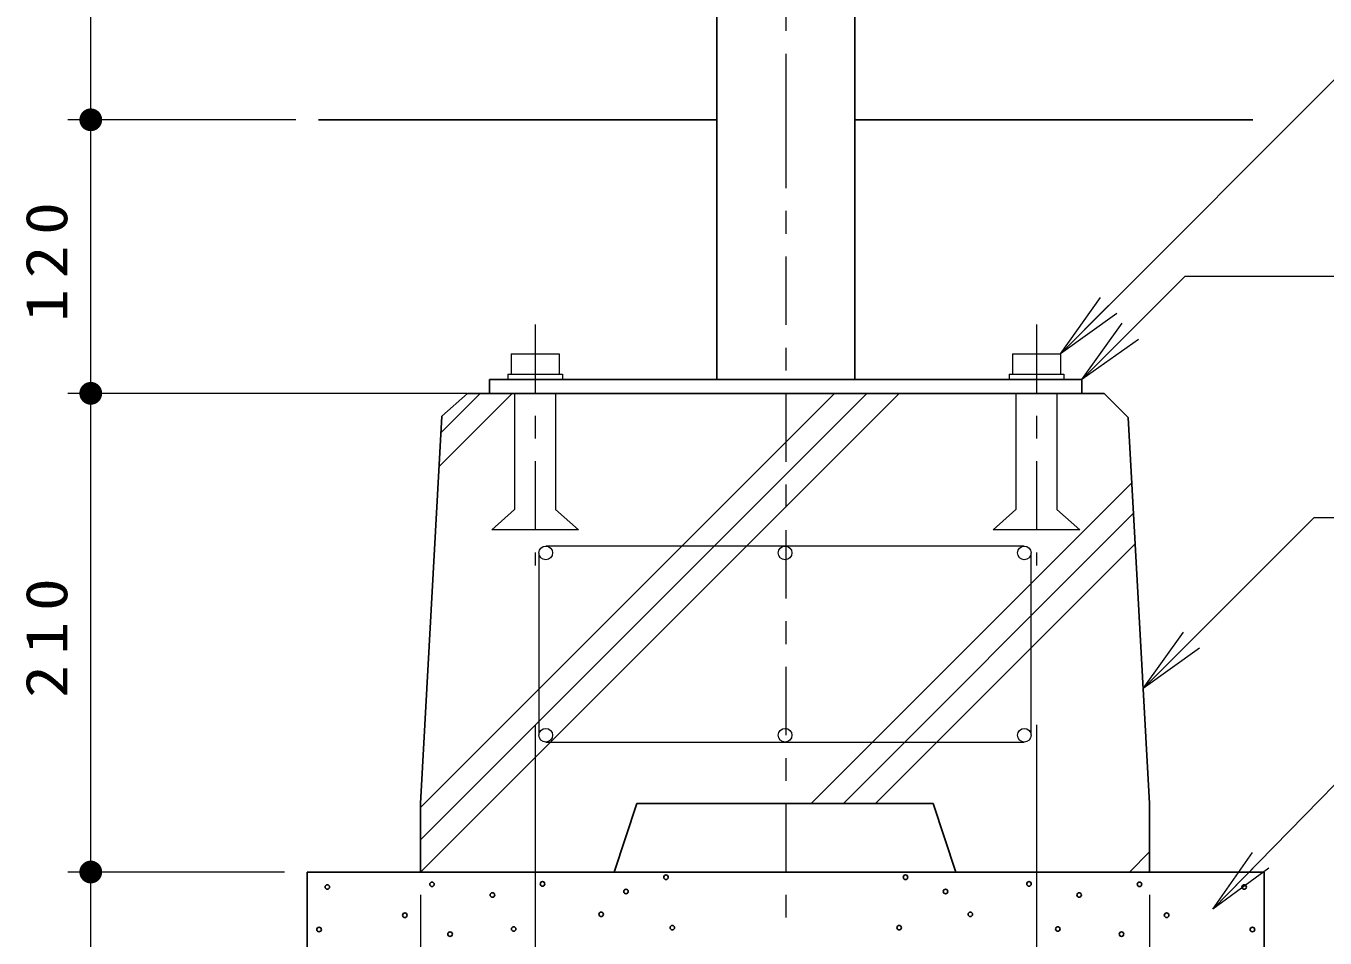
# Model space of a CAD drawing. Units: millimetres on the paper, scale 1:10. Extents: x -385 to 0, y 0 to 267.
# Drawn here: x -170.1 to -113.1, y 70.8 to 110.8 of the extents above; entities that cross this region are included whole.
import ezdxf

# ---------------------------------------------------------------- set-up
doc = ezdxf.new("R2010")
doc.units = ezdxf.units.MM
doc.linetypes.add('USER2', pattern=[6, 3, -1, 1, -1])
doc.layers.add('LY_1', color=7, linetype='Continuous', lineweight=25)
doc.styles.add('ＭＳ ゴシック', font='')
doc.styles.get('ＭＳ ゴシック').set_extended_font_data('MS Gothic')

# ---------------------------------------------------------------- blocks, each defined once
blk = doc.blocks.new('filled_dot')
at = {"color": 0, "linetype": 'Continuous', "lineweight": -2, "const_width": 1.25}
blk.add_lwpolyline([(-0.625, 0, 1), (0.625, 0, 1)], format="xyb", close=True, dxfattribs=at)

msp = doc.modelspace()

# ---------------------------------------------------------------- linework, layer by layer
at = {"layer": 'LY_1', "lineweight": 13}
for p, q in [((-167.286, 106.724), (-167.286, 166.624)), ((-158.286, 106.724), (-168.286, 106.724)), ((-167.286, 94.724), (-167.286, 106.724)), ((-124.736, 96.459), (-122.968, 98.934)), ((-124.736, 96.459), (-122.615, 98.581)), ((-122.261, 98.227), (-124.736, 96.459)), ((-123.786, 95.324), (-122.018, 97.799)), ((-123.786, 95.324), (-121.665, 97.446)), ((-121.311, 97.092), (-123.786, 95.324)), ((-150.786, 94.724), (-168.286, 94.724)), ((-167.286, 73.724), (-167.286, 94.724)), ((-152.816, 75.138), (-133.23, 94.724)), ((-152.816, 76.552), (-134.644, 94.724)), ((-152.815, 73.724), (-131.815, 94.724)), ((-151.994, 91.516), (-148.786, 94.724)), ((-151.911, 93.013), (-150.2, 94.724)), ((-135.673, 76.724), (-121.598, 90.799)), ((-134.259, 76.724), (-121.524, 89.46)), ((-126.316, 88.024), (-147.316, 88.024)), ((-132.845, 76.724), (-121.449, 88.12)), ((-147.616, 87.724), (-147.616, 79.724)), ((-126.016, 79.724), (-126.016, 87.724)), ((-121.097, 81.774), (-119.329, 84.249)), ((-121.097, 81.774), (-118.975, 83.895)), ((-118.622, 83.542), (-121.097, 81.774)), ((-147.786, 80.177), (-147.786, 51.724)), ((-125.786, 80.177), (-125.786, 51.724)), ((-147.316, 79.424), (-126.316, 79.424)), ((-121.703, 73.724), (-120.816, 74.611)), ((-118.04, 72.094), (-116.299, 74.588)), ((-118.04, 72.094), (-115.942, 74.238)), ((-158.786, 73.724), (-168.286, 73.724)), ((-167.286, 60.724), (-167.286, 73.724)), ((-115.585, 73.888), (-118.04, 72.094)), ((-152.816, 72.724), (-152.816, 43.724)), ((-120.816, 72.724), (-120.816, 43.724))]:
    msp.add_line(p, q, dxfattribs=at)
at = {"layer": 'LY_1', "color": 131}
for p, q in [((-139.811, 145.624), (-139.811, 106.724)), ((-133.761, 145.624), (-133.761, 106.724)), ((-139.811, 106.724), (-157.286, 106.724)), ((-116.286, 106.724), (-133.761, 106.724))]:
    msp.add_line(p, q, dxfattribs=at)
at = {"layer": 'LY_1', "color": 131, "linetype": 'USER2', "lineweight": 13}
msp.add_line((-136.786, 145.624), (-136.786, 106.724), dxfattribs=at)
at = {"layer": 'LY_1', "color": 4}
for p, q in [((-139.811, 106.724), (-139.811, 95.324)), ((-133.761, 106.724), (-133.761, 95.324)), ((-123.786, 95.324), (-149.786, 95.324)), ((-149.786, 95.324), (-149.786, 94.724)), ((-123.786, 94.724), (-123.786, 95.324)), ((-149.786, 94.724), (-123.786, 94.724))]:
    msp.add_line(p, q, dxfattribs=at)
at = {"layer": 'LY_1', "color": 4, "linetype": 'USER2', "lineweight": 13}
msp.add_line((-136.786, 106.724), (-136.786, 70.898), dxfattribs=at)
at = {"layer": 'LY_1', "linetype": 'USER2', "lineweight": 13}
for p, q in [((-147.786, 97.744), (-147.786, 87.177)), ((-125.786, 97.744), (-125.786, 87.177))]:
    msp.add_line(p, q, dxfattribs=at)
at = {"layer": 'LY_1', "color": 32, "lineweight": 13}
for p, q in [((-148.836, 96.459), (-146.736, 96.459)), ((-148.836, 96.459), (-148.836, 95.559)), ((-147.786, 96.459), (-147.786, 95.559)), ((-146.736, 96.459), (-146.736, 95.559)), ((-126.836, 96.459), (-124.736, 96.459)), ((-126.836, 96.459), (-126.836, 95.559)), ((-125.786, 96.459), (-125.786, 95.559)), ((-124.736, 96.459), (-124.736, 95.559)), ((-148.986, 95.559), (-146.586, 95.559)), ((-148.986, 95.559), (-148.986, 95.329)), ((-146.586, 95.559), (-146.586, 95.329)), ((-126.986, 95.559), (-124.586, 95.559)), ((-126.986, 95.559), (-126.986, 95.329)), ((-124.586, 95.559), (-124.586, 95.329)), ((-148.686, 94.729), (-148.686, 89.629)), ((-146.886, 94.729), (-146.886, 89.629)), ((-126.686, 94.729), (-126.686, 89.629)), ((-124.886, 94.729), (-124.886, 89.629)), ((-148.686, 89.63), (-149.686, 88.729)), ((-145.886, 88.729), (-146.886, 89.629)), ((-126.686, 89.63), (-127.686, 88.729)), ((-123.886, 88.729), (-124.886, 89.629)), ((-145.886, 88.729), (-149.686, 88.729)), ((-123.886, 88.729), (-127.686, 88.729))]:
    msp.add_line(p, q, dxfattribs=at)
at = {"layer": 'LY_1'}
for p, q in [((-137.086, 95.324), (-136.486, 95.324)), ((-151.872, 93.726), (-150.756, 94.724)), ((-122.816, 94.724), (-150.756, 94.724)), ((-122.816, 94.724), (-121.757, 93.666)), ((-152.816, 76.724), (-151.872, 93.726)), ((-121.757, 93.666), (-120.816, 76.724)), ((-152.816, 76.724), (-152.816, 73.724)), ((-143.316, 76.724), (-144.316, 73.724)), ((-130.316, 76.724), (-143.316, 76.724)), ((-130.316, 76.724), (-129.316, 73.724)), ((-120.816, 76.724), (-120.816, 73.724)), ((-157.786, 73.724), (-140.286, 73.724)), ((-157.786, 73.724), (-157.786, 60.724)), ((-115.786, 73.724), (-157.786, 73.724)), ((-144.316, 73.724), (-152.816, 73.724)), ((-115.786, 73.724), (-133.286, 73.724)), ((-120.816, 73.724), (-129.316, 73.724)), ((-115.786, 60.724), (-115.786, 73.724))]:
    msp.add_line(p, q, dxfattribs=at)
at = {"layer": 'LY_1', "lineweight": 13}
for points in [[(-124.736, 96.459), (-110.932, 110.263), (-52.414, 110.263)], [(-123.786, 95.324), (-119.251, 99.859), (-64.71, 99.859)], [(-121.097, 81.774), (-113.59, 89.28), (-100.26, 89.28)], [(-118.04, 72.094), (-111.347, 78.933), (-68.866, 78.933)]]:
    msp.add_lwpolyline(points, dxfattribs=at)
for centre in [(-147.316, 87.724), (-136.816, 87.724), (-126.316, 87.724), (-147.316, 79.724), (-136.816, 79.724), (-126.316, 79.724)]:
    msp.add_circle(centre, 0.3, dxfattribs=at)
at = {"layer": 'LY_1'}
for centre in [(-142.042, 73.494), (-131.53, 73.494), (-156.903, 73.065), (-152.31, 73.182), (-147.461, 73.202), (-143.799, 72.872), (-129.773, 72.872), (-126.111, 73.202), (-121.261, 73.182), (-116.669, 73.065), (-149.659, 72.718), (-123.912, 72.718), (-153.5, 71.827), (-144.887, 71.868), (-128.685, 71.868), (-120.072, 71.827), (-157.266, 71.2), (-148.728, 71.227), (-141.763, 71.282), (-131.809, 71.282), (-124.844, 71.227), (-116.306, 71.2), (-151.517, 71.001), (-122.054, 71.001)]:
    msp.add_circle(centre, 0.1, dxfattribs=at)

# ---------------------------------------------------------------- block references
at = {"layer": 'LY_1', "lineweight": 13, "xscale": 0.4, "yscale": 0.4}
for p, rotation in [((-167.286, 106.724), 270), ((-167.286, 106.724), 90), ((-167.286, 94.724), 90), ((-167.286, 94.724), 270), ((-167.286, 73.724), 270), ((-167.286, 73.724), 90)]:
    msp.add_blockref('filled_dot', p, dxfattribs=dict(at, rotation=rotation))

# ---------------------------------------------------------------- texts
at = {"layer": 'LY_1', "char_height": 1.833, "attachment_point": 8, "rotation": 90, "style": 'ＭＳ ゴシック'}
for s, insert in [('\\T1.33;\\W1.15;120', (-168.286, 100.724)), ('\\T1.33;\\W1.15;210', (-168.286, 84.224))]:
    msp.add_mtext(s, dxfattribs=dict(at, insert=insert))

doc.saveas('drawing.dxf')
